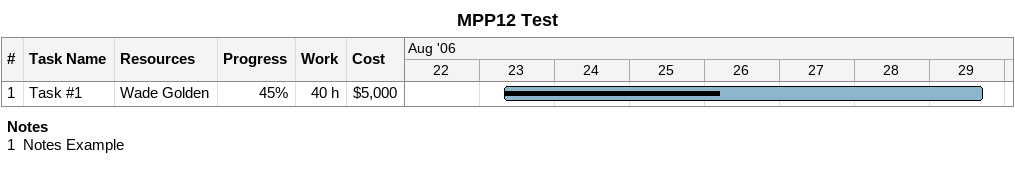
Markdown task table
MPP12 Test

| ID | Task | Start | Finish | Resources | % complete | Work (h) | Cost ($) |
|---|---|---|---|---|---|---|---|
| 1 | Task #1 | 2006-08-23 | 2006-08-29 | Wade Golden | 45 | 40 | 5000 |

Notes
- 1: Notes Example
